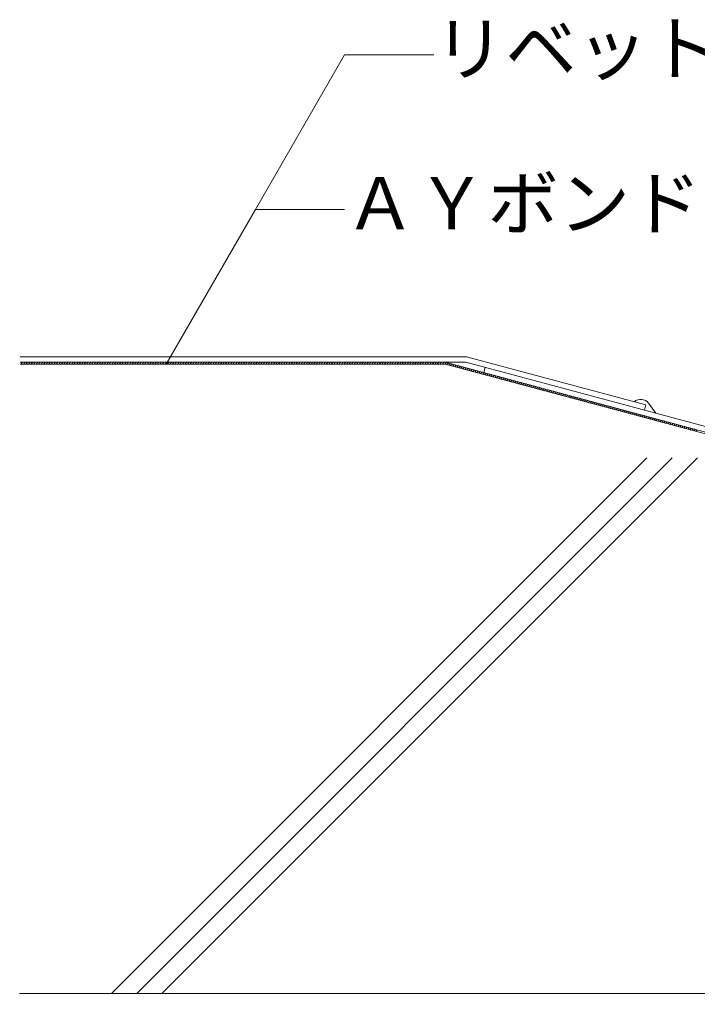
# Model space of a CAD drawing. Units: millimetres, scale not verified. Extents: x -675 to 675, y -471 to 460.
# Drawn here: x -408.1 to -218.1, y -40.9 to 231.9 of the extents above; entities that cross this region are included whole.
import ezdxf
from ezdxf.enums import TextEntityAlignment as Align

# ---------------------------------------------------------------- set-up
doc = ezdxf.new("R2010")
doc.units = ezdxf.units.MM
doc.header["$LTSCALE"] = 5
for name, color, linetype, lineweight in [('1-2_ハッチング', 4, 'Continuous', 9), ('1-4_リベットルーフ', 6, 'Continuous', 18), ('1-8_下地など', 33, 'Continuous', 18), ('1-A_元図・躯体', 7, 'Continuous', 18), ('E-E', 7, 'Continuous', 18)]:
    doc.layers.add(name, color=color, linetype=linetype, lineweight=lineweight)
doc.styles.add('ＭＳ ゴシック', font='')
doc.styles.get('ＭＳ ゴシック').set_extended_font_data('MS Gothic')

msp = doc.modelspace()

# ---------------------------------------------------------------- linework, layer by layer
at = {"layer": '1-2_ハッチング'}
msp.add_line((-231.835, 124.476), (-229.818, 121.596), dxfattribs=at)
msp.add_arc((-234.013, 122.6), 2.875, 40.738, 129.357, dxfattribs=at)
at = {"layer": '1-4_リベットルーフ'}
for p, q in [((-282.791, 137.373), (-407.884, 137.373)), ((-282.988, 135.873), (-407.884, 135.873)), ((-78.35, 79.488), (-288.784, 135.873)), ((-77.962, 80.936), (-282.988, 135.873)), ((-277.988, 132.98), (-277.591, 134.427))]:
    msp.add_line(p, q, dxfattribs=at)
msp.add_lwpolyline([(-232.988, 122.476), (-232.591, 123.922), (-282.791, 137.373)], dxfattribs=at)
at = {"layer": '1-8_下地など'}
for p, q in [((-288.784, 135.873), (-407.884, 135.873)), ((-288.85, 135.373), (-407.884, 135.373)), ((-407.685, 135.373), (-407.185, 135.873)), ((-406.978, 135.373), (-406.478, 135.873)), ((-406.271, 135.373), (-405.771, 135.873)), ((-405.564, 135.373), (-405.064, 135.873)), ((-404.857, 135.373), (-404.357, 135.873)), ((-404.149, 135.373), (-403.649, 135.873)), ((-403.442, 135.373), (-402.942, 135.873)), ((-402.735, 135.373), (-402.235, 135.873)), ((-402.028, 135.373), (-401.528, 135.873)), ((-401.321, 135.373), (-400.821, 135.873)), ((-400.614, 135.373), (-400.114, 135.873)), ((-399.907, 135.373), (-399.407, 135.873)), ((-399.2, 135.373), (-398.7, 135.873)), ((-398.493, 135.373), (-397.993, 135.873)), ((-397.785, 135.373), (-397.285, 135.873)), ((-397.078, 135.373), (-396.578, 135.873)), ((-396.371, 135.373), (-395.871, 135.873)), ((-395.664, 135.373), (-395.164, 135.873)), ((-394.957, 135.373), (-394.457, 135.873)), ((-394.25, 135.373), (-393.75, 135.873)), ((-393.543, 135.373), (-393.043, 135.873)), ((-392.836, 135.373), (-392.336, 135.873)), ((-392.129, 135.373), (-391.629, 135.873)), ((-391.421, 135.373), (-390.921, 135.873)), ((-390.714, 135.373), (-390.214, 135.873)), ((-390.007, 135.373), (-389.507, 135.873)), ((-389.3, 135.373), (-388.8, 135.873)), ((-388.593, 135.373), (-388.093, 135.873)), ((-387.886, 135.373), (-387.386, 135.873)), ((-387.179, 135.373), (-386.679, 135.873)), ((-386.472, 135.373), (-385.972, 135.873)), ((-385.765, 135.373), (-385.265, 135.873)), ((-385.058, 135.373), (-384.558, 135.873)), ((-384.35, 135.373), (-383.85, 135.873)), ((-383.643, 135.373), (-383.143, 135.873)), ((-382.936, 135.373), (-382.436, 135.873)), ((-382.229, 135.373), (-381.729, 135.873)), ((-381.522, 135.373), (-381.022, 135.873)), ((-380.815, 135.373), (-380.315, 135.873)), ((-380.108, 135.373), (-379.608, 135.873)), ((-379.401, 135.373), (-378.901, 135.873)), ((-378.694, 135.373), (-378.194, 135.873)), ((-377.986, 135.373), (-377.486, 135.873)), ((-377.279, 135.373), (-376.779, 135.873)), ((-376.572, 135.373), (-376.072, 135.873)), ((-375.865, 135.373), (-375.365, 135.873)), ((-375.158, 135.373), (-374.658, 135.873)), ((-374.451, 135.373), (-373.951, 135.873)), ((-373.744, 135.373), (-373.244, 135.873)), ((-373.037, 135.373), (-372.537, 135.873)), ((-372.33, 135.373), (-371.83, 135.873)), ((-371.622, 135.373), (-371.122, 135.873)), ((-370.915, 135.373), (-370.415, 135.873)), ((-370.208, 135.373), (-369.708, 135.873)), ((-369.501, 135.373), (-369.001, 135.873)), ((-368.794, 135.373), (-368.294, 135.873)), ((-368.087, 135.373), (-367.587, 135.873)), ((-367.38, 135.373), (-366.88, 135.873)), ((-366.673, 135.373), (-366.173, 135.873)), ((-365.966, 135.373), (-365.466, 135.873)), ((-365.259, 135.373), (-364.759, 135.873)), ((-364.551, 135.373), (-364.051, 135.873)), ((-363.844, 135.373), (-363.344, 135.873)), ((-363.137, 135.373), (-362.637, 135.873)), ((-362.43, 135.373), (-361.93, 135.873)), ((-361.723, 135.373), (-361.223, 135.873)), ((-361.016, 135.373), (-360.516, 135.873)), ((-360.309, 135.373), (-359.809, 135.873)), ((-359.602, 135.373), (-359.102, 135.873)), ((-358.895, 135.373), (-358.395, 135.873)), ((-358.187, 135.373), (-357.687, 135.873)), ((-357.48, 135.373), (-356.98, 135.873)), ((-356.773, 135.373), (-356.273, 135.873)), ((-356.066, 135.373), (-355.566, 135.873)), ((-355.359, 135.373), (-354.859, 135.873)), ((-354.652, 135.373), (-354.152, 135.873)), ((-353.945, 135.373), (-353.445, 135.873)), ((-353.238, 135.373), (-352.738, 135.873)), ((-352.531, 135.373), (-352.031, 135.873)), ((-351.824, 135.373), (-351.324, 135.873)), ((-351.116, 135.373), (-350.616, 135.873)), ((-350.409, 135.373), (-349.909, 135.873)), ((-349.702, 135.373), (-349.202, 135.873)), ((-348.995, 135.373), (-348.495, 135.873)), ((-348.288, 135.373), (-347.788, 135.873)), ((-347.581, 135.373), (-347.081, 135.873)), ((-346.874, 135.373), (-346.374, 135.873)), ((-346.167, 135.373), (-345.667, 135.873)), ((-345.46, 135.373), (-344.96, 135.873)), ((-344.752, 135.373), (-344.252, 135.873)), ((-344.045, 135.373), (-343.545, 135.873)), ((-343.338, 135.373), (-342.838, 135.873)), ((-342.631, 135.373), (-342.131, 135.873)), ((-341.924, 135.373), (-341.424, 135.873)), ((-341.217, 135.373), (-340.717, 135.873)), ((-340.51, 135.373), (-340.01, 135.873)), ((-339.803, 135.373), (-339.303, 135.873)), ((-339.096, 135.373), (-338.596, 135.873)), ((-338.388, 135.373), (-337.888, 135.873)), ((-337.681, 135.373), (-337.181, 135.873)), ((-336.974, 135.373), (-336.474, 135.873)), ((-336.267, 135.373), (-335.767, 135.873)), ((-335.56, 135.373), (-335.06, 135.873)), ((-334.853, 135.373), (-334.353, 135.873)), ((-334.146, 135.373), (-333.646, 135.873)), ((-333.439, 135.373), (-332.939, 135.873)), ((-332.732, 135.373), (-332.232, 135.873)), ((-332.025, 135.373), (-331.525, 135.873)), ((-331.317, 135.373), (-330.817, 135.873)), ((-330.61, 135.373), (-330.11, 135.873)), ((-329.903, 135.373), (-329.403, 135.873)), ((-329.196, 135.373), (-328.696, 135.873)), ((-328.489, 135.373), (-327.989, 135.873)), ((-327.782, 135.373), (-327.282, 135.873)), ((-327.075, 135.373), (-326.575, 135.873)), ((-326.368, 135.373), (-325.868, 135.873)), ((-325.661, 135.373), (-325.161, 135.873)), ((-324.953, 135.373), (-324.453, 135.873)), ((-324.246, 135.373), (-323.746, 135.873)), ((-323.539, 135.373), (-323.039, 135.873)), ((-322.832, 135.373), (-322.332, 135.873)), ((-322.125, 135.373), (-321.625, 135.873)), ((-321.418, 135.373), (-320.918, 135.873)), ((-320.711, 135.373), (-320.211, 135.873)), ((-320.004, 135.373), (-319.504, 135.873)), ((-319.297, 135.373), (-318.797, 135.873)), ((-318.589, 135.373), (-318.089, 135.873)), ((-317.882, 135.373), (-317.382, 135.873)), ((-317.175, 135.373), (-316.675, 135.873)), ((-316.468, 135.373), (-315.968, 135.873)), ((-315.761, 135.373), (-315.261, 135.873)), ((-315.054, 135.373), (-314.554, 135.873)), ((-314.347, 135.373), (-313.847, 135.873)), ((-313.64, 135.373), (-313.14, 135.873)), ((-312.933, 135.373), (-312.433, 135.873)), ((-312.226, 135.373), (-311.726, 135.873)), ((-311.518, 135.373), (-311.018, 135.873)), ((-310.811, 135.373), (-310.311, 135.873)), ((-310.104, 135.373), (-309.604, 135.873)), ((-309.397, 135.373), (-308.897, 135.873)), ((-308.69, 135.373), (-308.19, 135.873)), ((-307.983, 135.373), (-307.483, 135.873)), ((-307.276, 135.373), (-306.776, 135.873)), ((-306.569, 135.373), (-306.069, 135.873)), ((-305.862, 135.373), (-305.362, 135.873)), ((-305.154, 135.373), (-304.654, 135.873)), ((-304.447, 135.373), (-303.947, 135.873)), ((-303.74, 135.373), (-303.24, 135.873)), ((-303.033, 135.373), (-302.533, 135.873)), ((-302.326, 135.373), (-301.826, 135.873)), ((-301.619, 135.373), (-301.119, 135.873)), ((-300.912, 135.373), (-300.412, 135.873)), ((-300.205, 135.373), (-299.705, 135.873)), ((-299.498, 135.373), (-298.998, 135.873)), ((-298.79, 135.373), (-298.29, 135.873)), ((-298.083, 135.373), (-297.583, 135.873)), ((-297.376, 135.373), (-296.876, 135.873)), ((-296.669, 135.373), (-296.169, 135.873)), ((-295.962, 135.373), (-295.462, 135.873)), ((-295.255, 135.373), (-294.755, 135.873)), ((-294.548, 135.373), (-294.048, 135.873)), ((-293.841, 135.373), (-293.341, 135.873)), ((-293.134, 135.373), (-292.634, 135.873)), ((-292.427, 135.373), (-291.927, 135.873)), ((-291.719, 135.373), (-291.219, 135.873)), ((-291.012, 135.373), (-290.512, 135.873)), ((-290.305, 135.373), (-289.805, 135.873)), ((-289.598, 135.373), (-289.098, 135.873)), ((-288.882, 135.382), (-288.474, 135.79)), ((-176.888, 105.373), (-288.85, 135.373)), ((-176.758, 105.856), (-288.784, 135.873)), ((-288.325, 135.232), (-287.916, 135.641)), ((-287.767, 135.083), (-287.359, 135.491)), ((-287.209, 134.934), (-286.801, 135.342)), ((-286.652, 134.784), (-286.243, 135.192)), ((-286.094, 134.635), (-285.686, 135.043)), ((-285.536, 134.485), (-285.128, 134.893)), ((-284.979, 134.336), (-284.57, 134.744)), ((-284.421, 134.186), (-284.013, 134.595)), ((-283.863, 134.037), (-283.455, 134.445)), ((-283.305, 133.888), (-282.897, 134.296)), ((-282.748, 133.738), (-282.34, 134.146)), ((-282.19, 133.589), (-281.782, 133.997)), ((-281.632, 133.439), (-281.224, 133.847)), ((-281.075, 133.29), (-280.667, 133.698)), ((-280.517, 133.14), (-280.109, 133.549)), ((-279.959, 132.991), (-279.551, 133.399)), ((-279.402, 132.842), (-278.993, 133.25)), ((-278.844, 132.692), (-278.436, 133.1)), ((-278.286, 132.543), (-277.878, 132.951)), ((-277.729, 132.393), (-277.32, 132.801)), ((-277.171, 132.244), (-276.763, 132.652)), ((-276.613, 132.094), (-276.205, 132.503)), ((-276.056, 131.945), (-275.647, 132.353)), ((-275.498, 131.796), (-275.09, 132.204)), ((-274.94, 131.646), (-274.532, 132.054)), ((-274.383, 131.497), (-273.974, 131.905)), ((-273.825, 131.347), (-273.417, 131.755)), ((-273.267, 131.198), (-272.859, 131.606)), ((-272.71, 131.048), (-272.301, 131.457)), ((-272.152, 130.899), (-271.744, 131.307)), ((-271.594, 130.75), (-271.186, 131.158)), ((-271.037, 130.6), (-270.628, 131.008)), ((-270.479, 130.451), (-270.071, 130.859)), ((-269.921, 130.301), (-269.513, 130.709)), ((-269.364, 130.152), (-268.955, 130.56)), ((-268.806, 130.002), (-268.398, 130.411)), ((-268.248, 129.853), (-267.84, 130.261)), ((-267.69, 129.704), (-267.282, 130.112)), ((-267.133, 129.554), (-266.725, 129.962)), ((-266.575, 129.405), (-266.167, 129.813)), ((-266.017, 129.255), (-265.609, 129.663)), ((-265.46, 129.106), (-265.052, 129.514)), ((-264.902, 128.956), (-264.494, 129.365)), ((-264.344, 128.807), (-263.936, 129.215)), ((-263.787, 128.658), (-263.378, 129.066)), ((-263.229, 128.508), (-262.821, 128.916)), ((-262.671, 128.359), (-262.263, 128.767)), ((-262.114, 128.209), (-261.705, 128.617)), ((-261.556, 128.06), (-261.148, 128.468)), ((-260.998, 127.91), (-260.59, 128.319)), ((-260.441, 127.761), (-260.032, 128.169)), ((-259.883, 127.612), (-259.475, 128.02)), ((-259.325, 127.462), (-258.917, 127.87)), ((-258.768, 127.313), (-258.359, 127.721)), ((-258.21, 127.163), (-257.802, 127.571)), ((-257.652, 127.014), (-257.244, 127.422)), ((-257.095, 126.864), (-256.686, 127.273)), ((-256.537, 126.715), (-256.129, 127.123)), ((-255.979, 126.566), (-255.571, 126.974)), ((-255.422, 126.416), (-255.013, 126.824)), ((-254.864, 126.267), (-254.456, 126.675)), ((-254.306, 126.117), (-253.898, 126.525)), ((-253.749, 125.968), (-253.34, 126.376)), ((-253.191, 125.818), (-252.783, 126.227)), ((-252.633, 125.669), (-252.225, 126.077)), ((-252.076, 125.52), (-251.667, 125.928)), ((-251.518, 125.37), (-251.11, 125.778)), ((-250.96, 125.221), (-250.552, 125.629)), ((-250.402, 125.071), (-249.994, 125.479)), ((-249.845, 124.922), (-249.437, 125.33)), ((-249.287, 124.772), (-248.879, 125.181)), ((-248.729, 124.623), (-248.321, 125.031)), ((-248.172, 124.474), (-247.764, 124.882)), ((-247.614, 124.324), (-247.206, 124.732)), ((-247.056, 124.175), (-246.648, 124.583)), ((-246.499, 124.025), (-246.09, 124.433)), ((-245.941, 123.876), (-245.533, 124.284)), ((-245.383, 123.726), (-244.975, 124.135)), ((-244.826, 123.577), (-244.417, 123.985)), ((-244.268, 123.428), (-243.86, 123.836)), ((-243.71, 123.278), (-243.302, 123.686)), ((-243.153, 123.129), (-242.744, 123.537)), ((-242.595, 122.979), (-242.187, 123.387)), ((-242.037, 122.83), (-241.629, 123.238)), ((-241.48, 122.68), (-241.071, 123.089)), ((-240.922, 122.531), (-240.514, 122.939)), ((-240.364, 122.382), (-239.956, 122.79)), ((-239.807, 122.232), (-239.398, 122.64)), ((-239.249, 122.083), (-238.841, 122.491)), ((-238.691, 121.933), (-238.283, 122.341)), ((-238.134, 121.784), (-237.725, 122.192)), ((-237.576, 121.634), (-237.168, 122.043)), ((-237.018, 121.485), (-236.61, 121.893)), ((-236.461, 121.335), (-236.052, 121.744)), ((-235.903, 121.186), (-235.495, 121.594)), ((-235.345, 121.037), (-234.937, 121.445)), ((-234.787, 120.887), (-234.379, 121.295)), ((-234.23, 120.738), (-233.822, 121.146)), ((-233.672, 120.588), (-233.264, 120.997)), ((-233.114, 120.439), (-232.706, 120.847)), ((-232.557, 120.289), (-232.149, 120.698)), ((-231.999, 120.14), (-231.591, 120.548)), ((-231.441, 119.991), (-231.033, 120.399)), ((-230.884, 119.841), (-230.476, 120.249)), ((-230.326, 119.692), (-229.918, 120.1)), ((-229.768, 119.542), (-229.36, 119.951)), ((-229.211, 119.393), (-228.802, 119.801)), ((-228.653, 119.243), (-228.245, 119.652)), ((-228.095, 119.094), (-227.687, 119.502)), ((-227.538, 118.945), (-227.129, 119.353)), ((-226.98, 118.795), (-226.572, 119.203)), ((-226.422, 118.646), (-226.014, 119.054)), ((-225.865, 118.496), (-225.456, 118.905)), ((-225.307, 118.347), (-224.899, 118.755)), ((-224.749, 118.197), (-224.341, 118.606)), ((-224.192, 118.048), (-223.783, 118.456)), ((-223.634, 117.899), (-223.226, 118.307)), ((-223.076, 117.749), (-222.668, 118.157)), ((-222.519, 117.6), (-222.11, 118.008)), ((-221.961, 117.45), (-221.553, 117.859)), ((-221.403, 117.301), (-220.995, 117.709)), ((-220.846, 117.151), (-220.437, 117.56)), ((-220.288, 117.002), (-219.88, 117.41)), ((-219.73, 116.853), (-219.322, 117.261)), ((-219.173, 116.703), (-218.764, 117.111)), ((-218.615, 116.554), (-218.207, 116.962))]:
    msp.add_line(p, q, dxfattribs=at)
at = {"layer": '1-A_元図・躯体'}
for p, q in [((-288.85, 135.373), (-407.884, 135.373)), ((-176.888, 105.373), (-288.85, 135.373)), ((-232.293, 109.135), (-382.293, -40.865)), ((-225.222, 109.135), (-375.222, -40.865)), ((-218.151, 109.135), (-368.151, -40.865)), ((-408.077, -40.865), (-64.888, -40.865))]:
    msp.add_line(p, q, dxfattribs=at)
at = {"layer": 'E-E'}
for p, q in [((-316.981, 221.987), (-341.981, 178.686)), ((-316.981, 221.987), (-291.981, 221.987)), ((-341.981, 178.686), (-366.981, 135.385)), ((-341.981, 178.686), (-316.981, 178.686))]:
    msp.add_line(p, q, dxfattribs=at)

# ---------------------------------------------------------------- texts
at = {"layer": 'E-E', "style": 'ＭＳ ゴシック'}
for s, p in [('リベットルーフ', (-291.981, 211.987)), ('ＡＹボンド５８０ＮＦ', (-316.981, 168.686))]:
    msp.add_text(s, height=14.66, dxfattribs=at).set_placement(p, align=Align.BOTTOM_LEFT)

doc.saveas('drawing.dxf')
